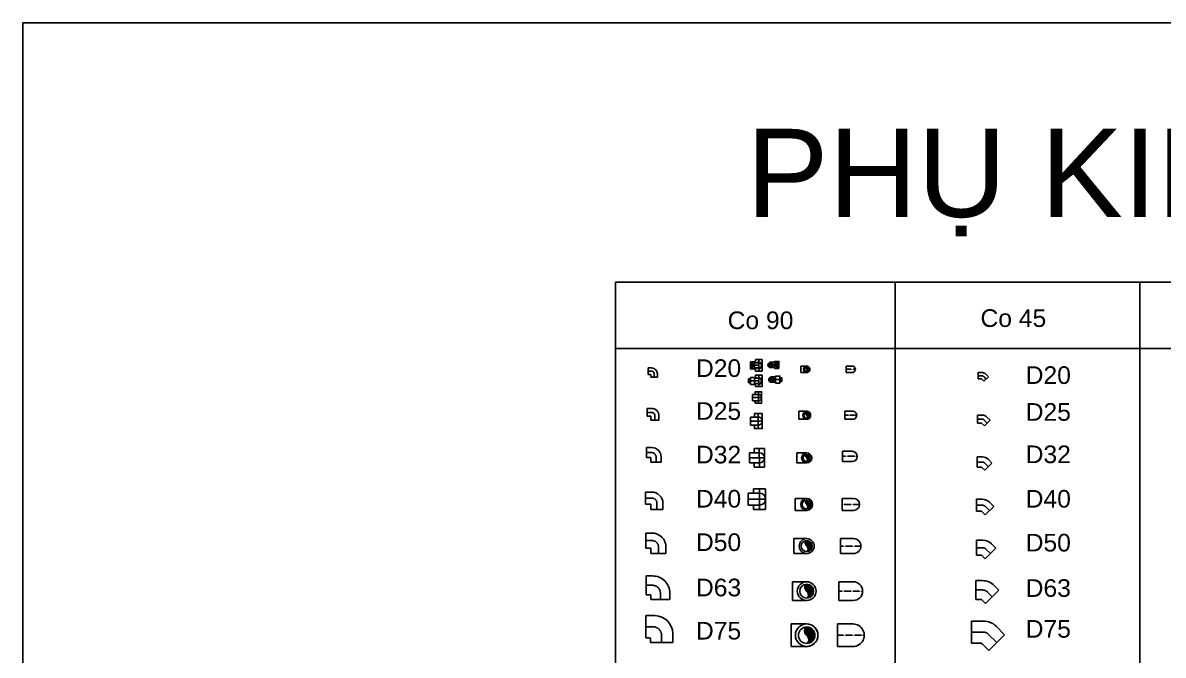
# Model space of a CAD drawing. Header units: millimetres. Extents: x 1218 to 72853, y -34712 to 16286.
# Drawn here: x 25825 to 30996, y 13416 to 16286 of the extents above; entities that cross this region are included whole.
import ezdxf
from ezdxf.enums import TextEntityAlignment as Align

# ---------------------------------------------------------------- set-up
doc = ezdxf.new("R2010")
doc.units = ezdxf.units.MM
doc.linetypes.add('Boundary line & Gridline$0$DASHDOT2', pattern=[0.5, 0.25, -0.125, 0, -0.125])
doc.linetypes.add('CENTER', pattern=[50.800000000000004, 31.75, -6.35, 6.35, -6.35])
doc.styles.get("Standard").update_dxf_attribs({"font": 'arial.ttf'})
pattern_1 = [(315, (-64694.74926986891, 134689.3695814329), (0.62901705096911, 0.62901705096911), [])]

# ---------------------------------------------------------------- blocks, each defined once
blk = doc.blocks.new('CO90-D20 PPR')
at = {"ltscale": 5}
for p, q in [((-27, -14.5), (-27, 14.5)), ((-27, 14.5), (-11.99999999906868, 14.5)), ((-27, -14.5), (-14.49999999906868, -14.49999999976717)), ((-14.5, -27), (-14.49999999906868, -14.49999999976717)), ((14.5, -27), (-14.5, -27)), ((14.5, -27), (14.5, -12))]:
    blk.add_line(p, q, dxfattribs=at)
at = {"color": 8, "linetype": 'CENTER', "ltscale": 5}
for p, q in [((-27, 0), (-12.30627366900444, 0)), ((0, -27), (0, -12.30627372395247))]:
    blk.add_line(p, q, dxfattribs=at)
blk.add_arc((-12.18481111247092, -12.18481111247092), 12.18545107835999, 359.4288738291727, 90.5711259173758, dxfattribs=at)
at = {"ltscale": 5}
blk.add_arc((-12.18481111247092, -12.18481111247092), 26.68545107835999, 0.396807280652265, 89.60319271925536, dxfattribs=at)
at = {"flags": 1}
for p in [(-27, 0), (0, -27)]:
    blk.add_attdef('AMC', p, '', height=0.5, dxfattribs=at)
blk = doc.blocks.new('CO90-D25 PPR')
at = {"ltscale": 5}
for p, q in [((-36, 18), (-36, -18)), ((-36, 18), (-16, 18)), ((-36, -18), (-18, -17.99999999976717)), ((-18, -36), (-18, -17.99999999976717)), ((-18, -36), (18, -36)), ((18, -36), (18.00000000093132, -16))]:
    blk.add_line(p, q, dxfattribs=at)
at = {"color": 8, "linetype": 'CENTER', "ltscale": 5}
for p, q in [((-36, 0), (-15.97888159099966, -2.328306436538696e-10)), ((0, -15.97887743636966), (0, -36))]:
    blk.add_line(p, q, dxfattribs=at)
at = {"ltscale": 5}
blk.add_arc((-15.96932810265571, -15.96932810056023), 33.96934194993023, 359.9482659790677, 90.05173399423981, dxfattribs=at)
at = {"color": 8, "linetype": 'CENTER', "ltscale": 5}
blk.add_arc((-15.96932810265571, -15.96932810056023), 15.96934194993023, 359.9657382883169, 90.03427661270665, dxfattribs=at)
at = {"flags": 1}
for p in [(-36, 0), (0, -36)]:
    blk.add_attdef('AMC', p, '', height=0.5, dxfattribs=at)
blk = doc.blocks.new('CO90-D32 PPR')
at = {"ltscale": 5}
for p, q in [((-44, -22.99999999906868), (-44, 23.00000000093132)), ((-44, 23.00000000093132), (-20, 23.00000000093132)), ((-44, -22.99999999906868), (-23, -22.99999999930151)), ((-23, -43.99999999906868), (-23, -22.99999999930151)), ((23, -43.99999999906868), (-23, -43.99999999906868)), ((23, -43.99999999906868), (23, -19.99999999906868))]:
    blk.add_line(p, q, dxfattribs=at)
at = {"color": 8, "linetype": 'CENTER', "ltscale": 5}
for p, q in [((-44, 9.313225746154785e-10), (-20, -6.984919309616089e-10)), ((0, -19.99999999906868), (0, -43.99999999906868))]:
    blk.add_line(p, q, dxfattribs=at)
at = {"ltscale": 5}
blk.add_arc((-20.00743110571057, -20.00743110454641), 43.00743174770809, 0.00989994570432256, 89.9901000676359, dxfattribs=at)
at = {"color": 8, "linetype": 'CENTER', "ltscale": 5}
blk.add_arc((-20.00743236485869, -20.00743162748404), 20.00743300726989, 0.009901439808181152, 89.97871574267626, dxfattribs=at)
at = {"flags": 1}
for p in [(-44, 9.313225746154785e-10), (0, -43.99999999906868)]:
    blk.add_attdef('AMC', p, '', height=0.5, dxfattribs=at)
blk = doc.blocks.new('CO90-D50 PPR')
at = {"ltscale": 5}
for p, q in [((-58, -34), (-58, 34)), ((-58, 34), (-30, 34)), ((-58, -34), (-34, -34)), ((-34, -58), (-34, -34)), ((34, -58), (34, -30)), ((-34, -58), (34, -58))]:
    blk.add_line(p, q, dxfattribs=at)
at = {"color": 8, "linetype": 'CENTER', "ltscale": 8}
for p, q in [((-58, 0), (-29.68393887858838, 0)), ((0, -29.6839390040841), (0, -58))]:
    blk.add_line(p, q, dxfattribs=at)
at = {"ltscale": 5}
blk.add_arc((-29.0176640637219, -29.01766406628303), 63.02532005420343, 359.1069306374926, 90.8930693620916, dxfattribs=at)
at = {"color": 8, "linetype": 'CENTER', "ltscale": 8}
blk.add_arc((-29.0176640637219, -29.01766406628303), 29.02532005420343, 358.6846620267524, 91.31533771954412, dxfattribs=at)
at = {"flags": 1}
for p in [(-58, 0), (0, -58)]:
    blk.add_attdef('AMC', p, '', height=0.5, dxfattribs=at)
blk = doc.blocks.new('CO90-D63 PPR')
at = {"ltscale": 5}
for p, q in [((-65, 42.5), (-65, -42.5)), ((-65, 42.5), (-36, 42.5)), ((-65, -42.5), (-42.5, -42.5)), ((-42.5, -65), (-42.5, -42.5)), ((42.5, -65), (42.5, -36)), ((-42.5, -65), (42.5, -65))]:
    blk.add_line(p, q, dxfattribs=at)
at = {"color": 8, "linetype": 'CENTER', "ltscale": 8}
for p, q in [((-35.66482710838318, 0), (-65, 0)), ((0, -65), (0, -35.66482727392577))]:
    blk.add_line(p, q, dxfattribs=at)
at = {"ltscale": 5}
blk.add_arc((-34.97522897273302, -34.97522897575982), 77.48200604030288, 359.2421883475895, 90.75781162590874, dxfattribs=at)
at = {"color": 8, "linetype": 'CENTER', "ltscale": 8}
blk.add_arc((-34.97522897273302, -34.97522897575982), 34.98200604030288, 358.8704590467678, 91.12954067314216, dxfattribs=at)
at = {"flags": 1}
for p in [(-65, 0), (0, -65)]:
    blk.add_attdef('AMC', p, '', height=0.5, dxfattribs=at)
blk = doc.blocks.new('CO45-D20 PPR')
at = {"ltscale": 5}
for p, q in [((-20.99390334543386, 14.49999999994452), (-5.993903345435683, 14.49999999994361)), ((-20.99390334543386, -14.49999999994452), (-6.006096652432461, -14.49999999966531)), ((4.591883092507487, -25.09797974618596), (-6.006096652432461, -14.49999999966531)), ((25.09797974659887, -4.591883092092758), (4.591883092507487, -25.09797974618596))]:
    blk.add_line(p, q, dxfattribs=at)
for p, q in [((-20.99390334543386, 14.49999999994452), (-20.99390334543386, -14.49999999994452)), ((14.49137802880068, 6.014718625706337), (25.09797974659887, -4.591883092092758))]:
    blk.add_line(p, q)
at = {"color": 8, "linetype": 'CENTER', "ltscale": 5}
for p, q in [((-20.99390334543386, -5.547917680814862e-11), (-5.262572446492413, -5.638867150992155e-11)), ((14.84493141939856, -14.84493141929579), (3.721200663841955, -3.721200663739182))]:
    blk.add_line(p, q, dxfattribs=at)
at = {"ltscale": 5}
blk.add_arc((-5.562038330692303, -13.42794837281872), 27.93128725466637, 44.11407489221512, 90.88592510775278, dxfattribs=at)
at = {"color": 8, "linetype": 'CENTER', "ltscale": 5}
blk.add_arc((-5.562038330692303, -13.42794837281872), 13.43128725466637, 44.11407489221512, 90.88592510775278, dxfattribs=at)
at = {"flags": 1}
for p in [(-20.99390334543386, -5.547917680814862e-11), (14.84493141955318, -14.84493141913936)]:
    blk.add_attdef('AMC', p, '', height=0.5, dxfattribs=at)
blk = doc.blocks.new('CO45-D25 PPR')
for p, q in [((-5.544155874664284, 18.00000000024465), (-25.54415587466428, 18.00000000024556)), ((-25.54415587466428, 18.00000000024556), (-25.54415587466428, -17.99999999961892)), ((16.64823228033492, 8.80761184439416), (30.79036790340615, -5.334523779996744))]:
    blk.add_line(p, q)
at = {"color": 8, "linetype": 'CENTER', "ltscale": 5}
for p, q in [((-25.54415587466428, 1.236912794411182e-10), (-4.324873207320707, -1.236912794411182e-10)), ((3.06169709556525, -3.061697095563432), (18.06244584170236, -18.06244584170054))]:
    blk.add_line(p, q, dxfattribs=at)
at = {"ltscale": 5}
for p, q in [((-25.54415587466428, -17.99999999961892), (-7.455844123325733, -17.99999999938609)), ((5.334523780344171, -30.79036790305872), (-7.455844123325733, -17.99999999938609)), ((5.334523780344171, -30.79036790305872), (30.79036790340615, -5.334523779996744))]:
    blk.add_line(p, q, dxfattribs=at)
blk.add_arc((-4.797831551479248, -11.58221859520654), 29.59187116817651, 43.55375716849112, 91.46368979140038, dxfattribs=at)
at = {"color": 8, "linetype": 'CENTER', "ltscale": 5}
blk.add_arc((-4.797831551479248, -11.58221859520654), 11.59187116817651, 43.55375716849112, 91.46368979140038, dxfattribs=at)
at = {"flags": 1}
for p in [(-25.54415587466428, 3.133209247607738e-10), (18.06244584187516, -18.06244584152773)]:
    blk.add_attdef('AMC', p, '', height=0.5, dxfattribs=at)
blk = doc.blocks.new('CO45-D32 PPR')
for p, q in [((-5.473088068029028, 23.00000000261753), (-29.47308806802903, 23.00000000261662)), ((-29.47308806802903, 23.00000000261662), (-29.47308806802903, -22.99999999754527)), ((20.13351364976916, 12.39339828481843), (37.10407639824552, -4.577164463658846))]:
    blk.add_line(p, q)
at = {"color": 8, "linetype": 'CENTER', "ltscale": 5}
for p, q in [((-29.47308806802721, 1.629814505577087e-09), (-5.485283834046641, 0)), ((3.878682707871121, -3.878682707867483), (20.84062043095582, -20.84062043094855))]:
    blk.add_line(p, q, dxfattribs=at)
at = {"ltscale": 5}
for p, q in [((-29.47308806802903, -22.99999999754527), (-9.526911936809483, -22.99999999776537)), ((4.577164463666122, -37.10407639823916), (-9.526911936809483, -22.99999999776537)), ((37.10407639824552, -4.577164463658846), (4.577164463666122, -37.10407639823916))]:
    blk.add_line(p, q, dxfattribs=at)
at = {"color": 8, "linetype": 'CENTER', "ltscale": 5}
blk.add_arc((-5.503978019882197, -13.28777837367124), 13.28779152381567, 45.04877298974979, 89.95122701021702, dxfattribs=at)
at = {"ltscale": 5}
blk.add_arc((-5.503978019882197, -13.28777837367124), 36.28779152381567, 45.04877298974979, 89.95122701021702, dxfattribs=at)
at = {"flags": 1}
for p in [(-29.47308806802721, 1.629814505577087e-09), (20.84062043095582, -20.840620430949)]:
    blk.add_attdef('AMC', p, '', height=0.5, dxfattribs=at)
blk = doc.blocks.new('CO45-D40 PPR')
for p, q in [((-7.816233815925443, 27), (-34.81623381592362, 27)), ((-34.81623381592362, -27), (-34.81623381592362, 27)), ((24.61879502661941, 13.56497115745424), (43.71067811865578, -5.526911934581221)), ((-11.18376618407638, -27), (-34.81623381592362, -27)), ((-11.18376618407638, -27), (5.526911934581221, -43.71067811865669))]:
    blk.add_line(p, q)
at = {"color": 8, "linetype": 'CENTER', "ltscale": 5}
for p, q in [((-34.81623381592362, 0), (-6.596387958034029, 0)), ((4.664350656483293, -4.664350656484203), (24.61879502661759, -24.61879502661941))]:
    blk.add_line(p, q, dxfattribs=at)
at = {"ltscale": 5}
blk.add_line((43.71067811865578, -5.526911934581221), (5.526911934581221, -43.71067811865669), dxfattribs=at)
blk.add_arc((-7.064277517747541, -17.05467459170814), 44.06109158492369, 44.02213012894118, 90.97786987107304, dxfattribs=at)
at = {"color": 8, "linetype": 'CENTER', "ltscale": 5}
blk.add_arc((-7.064277517747541, -17.05467459170814), 17.06109158492369, 44.02213012894118, 90.97786987107304, dxfattribs=at)
at = {"flags": 1}
for p in [(-34.81623381592362, 0), (24.61879502661782, -24.61879502661964)]:
    blk.add_attdef('AMC', p, '', height=0.5, dxfattribs=at)
blk = doc.blocks.new('CO45-D50 PPR')
for p, q in [((-8.916738879312106, 34), (-36.91673887931211, 34)), ((-36.91673887931211, 34), (-36.91673887931211, -33.99999999999909)), ((30.34671708797759, 17.73654403270939), (50.14570696120245, -2.062445840512737))]:
    blk.add_line(p, q)
at = {"color": 8, "linetype": 'CENTER', "ltscale": 6}
for p, q in [((-36.91673887931211, 9.094947017729282e-13), (-8.068908187697161, 9.094947017729282e-13)), ((5.705579696768837, -5.705579696765199), (26.10407640086123, -26.10407640085577))]:
    blk.add_line(p, q, dxfattribs=at)
at = {"ltscale": 5}
for p, q in [((-36.91673887931211, -33.99999999999909), (-14.08326112068062, -33.99999999999909)), ((2.062445840518194, -50.14570696119699), (-14.08326112068062, -33.99999999999909)), ((2.062445840518194, -50.14570696119699), (50.14570696120245, -2.062445840512737))]:
    blk.add_line(p, q, dxfattribs=at)
blk.add_arc((-7.610349020327703, -18.37300781927388), 52.38929854943018, 43.57111305635316, 91.4288869436774, dxfattribs=at)
at = {"color": 8, "linetype": 'CENTER', "ltscale": 6}
blk.add_arc((-8.206286493681546, -19.81172814975707), 19.81220444773524, 45.39729350703281, 89.6027064929578, dxfattribs=at)
at = {"flags": 1}
for p in [(-36.91673887931211, 4.547473508864641e-13), (26.10407640086032, -26.10407640085486)]:
    blk.add_attdef('AMC', p, '', height=0.5, dxfattribs=at)
blk = doc.blocks.new('CO45-D63 PPR')
for p, q in [((-14.39592359914423, 42.49999999999909), (-43.39592359914423, 42.49999999999909)), ((-43.39592359914423, 42.49999999999909), (-43.39592359914241, -42.50000000000182)), ((40.23149339883093, 19.87258300202757), (60.73759005323882, -0.6335136523821348)), ((60.73759005323882, -0.6335136523821348), (0.6335136523812253, -60.73759005323791))]:
    blk.add_line(p, q)
at = {"color": 8, "linetype": 'CENTER', "ltscale": 7}
for p, q in [((-13.10331384478559, 0), (-43.39592359914241, -9.094947017729282e-13)), ((9.265442075606188, -9.265442075606188), (30.68555185281002, -30.68555185280911))]:
    blk.add_line(p, q, dxfattribs=at)
at = {"ltscale": 5}
for p, q in [((-43.39592359914241, -42.50000000000182), (-17.60407640085396, -42.50000000000182)), ((0.6335136523812253, -60.73759005323791), (-17.60407640085577, -42.50000000000091))]:
    blk.add_line(p, q, dxfattribs=at)
blk.add_arc((-13.61744573576107, -32.87542218016097), 75.37944213524787, 44.40826984563747, 90.59173015432226, dxfattribs=at)
at = {"color": 8, "linetype": 'CENTER', "ltscale": 7}
blk.add_arc((-13.61744573576107, -32.87542218016097), 32.87944213524787, 44.40826984563747, 90.59173015432226, dxfattribs=at)
at = {"flags": 1}
for p in [(-43.39592359914241, -9.094947017729282e-13), (30.68555185281002, -30.68555185280911)]:
    blk.add_attdef('AMC', p, '', height=0.5, dxfattribs=at)
blk = doc.blocks.new('CO90-D40 PPR')
for p, q in [((-52, 27), (-52, -27)), ((-52, 27), (-25, 27)), ((-52, -27), (-26.99999999999818, -26.99999999999909)), ((-27, -52), (-26.99999999999818, -26.99999999999909)), ((27, -52), (26.99999999999818, -25)), ((-27, -52), (27, -52))]:
    blk.add_line(p, q)
at = {"color": 8, "linetype": 'CENTER', "ltscale": 8}
for p, q in [((-22.33602416608301, 0), (-52, 0)), ((-22.33602416608119, 0), (-25, 0)), ((0, -22.33602416610574), (0, -52)), ((0, -22.33602416610574), (0, -25))]:
    blk.add_line(p, q, dxfattribs=at)
at = {"ltscale": 5}
blk.add_arc((-23.41581391208456, -23.41581391208365), 50.44069723922245, 358.2002210432432, 91.79977895670473, dxfattribs=at)
at = {"color": 8, "linetype": 'CENTER', "ltscale": 8}
blk.add_arc((-23.41581391208456, -23.41581391208365), 23.44069723922245, 358.2002210432432, 91.79977895670473, dxfattribs=at)
at = {"flags": 1}
for p in [(-52, 0), (0, -52)]:
    blk.add_attdef('AMC', p, '', height=0.5, dxfattribs=at)
blk = doc.blocks.new('CO45-D75 PPR')
at = {"ltscale": 5}
for p, q in [((-67, -50.5), (-67, 50.5)), ((-67, 50.5), (-12.21930009000425, 50.5)), ((83.08504678941972, -11.66726188957728), (44.34924240491091, 27.06854249492972)), ((-67, -50.5), (-25.05992052357215, -50.5)), ((11.66726188957728, -83.08504678941881), (83.08504678941972, -11.66726188957728)), ((11.66726188957728, -83.08504678941881), (-17.98885271170548, -53.42893218813424))]:
    blk.add_line(p, q, dxfattribs=at)
at = {"color": 8, "linetype": 'CENTER', "ltscale": 10}
for p, q in [((-67, 0), (-12.21930009000789, 0)), ((47.37615433949941, -47.37615433949759), (8.640349954995818, -8.640349954995488))]:
    blk.add_line(p, q, dxfattribs=at)
at = {"ltscale": 5}
for centre, radius in [((-12.21930009000789, -29.5), 80), ((-25.05992052357215, -60.5), 10)]:
    blk.add_arc(centre, radius, 45, 90, dxfattribs=at)
at = {"color": 8, "linetype": 'CENTER', "ltscale": 10}
blk.add_arc((-12.21930009000789, -29.5), 29.5, 45.0000000000011, 90, dxfattribs=at)
at = {"flags": 1}
for p in [(-67, 0), (47.3761543394985, -47.37615433949804)]:
    blk.add_attdef('AMC', p, '', height=0.5, dxfattribs=at)
blk = doc.blocks.new('CO90-D75 PPR')
at = {"ltscale": 5}
for p, q in [((71, 51), (30, 51)), ((71, -51), (71, 51)), ((-51, -71), (-51, -30)), ((71, -51), (56, -51)), ((-51, -71), (51, -71)), ((51, -71), (51, -56))]:
    blk.add_line(p, q, dxfattribs=at)
at = {"color": 8, "linetype": 'CENTER', "ltscale": 10}
for p, q in [((71, 0), (36.52985138697295, 0)), ((0, -71), (-1.819e-12, -36.5298513869493))]:
    blk.add_line(p, q, dxfattribs=at)
at = {"ltscale": 5}
for centre, radius, start, end in [((33.99938399356325, -33.99938399356325), 85.09342131806198, 92.69388947123505, 177.3061105287649), ((56, -56), 5, 90, 180)]:
    blk.add_arc(centre, radius, start, end, dxfattribs=at)
at = {"color": 8, "linetype": 'CENTER', "ltscale": 10}
blk.add_arc((39.19108394998875, -39.19108394999239), 39.28133424324884, 93.8846510344856, 176.1153489654624, dxfattribs=at)
at = {"flags": 1}
for p in [(71, 0), (0, -71)]:
    blk.add_attdef('AMC', p, '', height=0.5, dxfattribs=at)
blk = doc.blocks.new('CO90UP-D20 PPR')
at = {"linetype": 'ByBlock'}
h = blk.add_hatch(dxfattribs=at)
h.set_pattern_fill('U', color=8, angle=225, style=0, pattern_type=0)
h.set_pattern_definition([(225, (273999.9999999999, 153999.9999999999), (0.7071067811865478, -0.707106781186548), [])])
edge = h.paths.add_edge_path()
edge.add_arc((3.75, 5), 6.25, 126.86989764584399, 233.130102354156, ccw=False)
edge.add_arc((0, 0), 10, 270, 450, ccw=False)
edge.add_arc((-3.75, -4.999999999996362), 6.25, 306.869897645844, 413.130102354156)
at = {"ltscale": 5}
for p, q in [((-26.99999999999272, -14.50000000000728), (-26.99999999999272, 14.49999999999272)), ((-26.99999999999272, 14.49999999999272), (7.275957614183426e-12, 14.49999999999272)), ((-26.99999999999272, -14.50000000000728), (-0.0001209058027598076, -14.49999999950523))]:
    blk.add_line(p, q, dxfattribs=at)
at = {"color": 8, "linetype": 'ByBlock'}
for points in [[(0, 0, -0.4375109534827619), (-0.654127158515621, 9.978582948522671, -0.4375109534827619)], [(0.7383203423669329, -9.972706907956308, 0.4283754228845939), (0, 0), (0, 0)]]:
    blk.add_lwpolyline(points, format="xyb", dxfattribs=at)
blk.add_circle((7.275957614183426e-12, -7.275957614183426e-12), 14.5)
at = {"linetype": 'ByBlock'}
blk.add_circle((7.275957614183426e-12, 0), 10, dxfattribs=at)
at = {"ltscale": 5}
blk.add_arc((7.275957614183426e-12, -7.275957614183426e-12), 14.5, 269.9995221122911, 90, dxfattribs=at)
at = {"flags": 1}
blk.add_attdef('AMC', (-26.99999999999272, -7.275957614183426e-12), '', height=0.5, dxfattribs=at)
blk = doc.blocks.new('CO90UP-D25 PPR')
at = {"linetype": 'ByBlock'}
h = blk.add_hatch(dxfattribs=at)
h.set_pattern_fill('U', color=8, scale=1.25, angle=225, style=0, pattern_type=0)
h.set_pattern_definition([(225, (342499.9999999999, 192499.9999999999), (0.8838834764831848, -0.883883476483185), [])])
edge = h.paths.add_edge_path()
edge.add_arc((4.687499999985448, 6.25), 7.8125, 126.86989764584399, 233.130102354156, ccw=False)
edge.add_arc((-1.455191522836685e-11, 0), 12.5, 270, 450, ccw=False)
edge.add_arc((-4.687500000014552, -6.25), 7.8125, 306.869897645844, 413.130102354156)
at = {"ltscale": 5}
for p, q in [((-36, 17.99999999998909), (-36, -18.00000000001091)), ((-36, 17.99999999998909), (0, 17.99999999998909)), ((-36, -18.00000000001091), (-0.0001364785130135715, -17.99999999954525))]:
    blk.add_line(p, q, dxfattribs=at)
at = {"color": 8, "linetype": 'ByBlock'}
for points in [[(-1.455191522836685e-11, 0, -0.4375109534827619), (-0.8176589481518022, 12.47322868564879, -0.4375109534827619)], [(0.9229004279550281, -12.46588363494811, 0.4283754228845939), (-1.455191522836685e-11, 0), (-1.455191522836685e-11, 0)]]:
    blk.add_lwpolyline(points, format="xyb", dxfattribs=at)
blk.add_circle((0, -1.091393642127514e-11), 18)
at = {"linetype": 'ByBlock'}
blk.add_circle((0, 0), 12.5, dxfattribs=at)
at = {"ltscale": 5}
blk.add_arc((0, -1.091393642127514e-11), 18, 269.9995278431633, 90, dxfattribs=at)
at = {"flags": 1}
blk.add_attdef('AMC', (-36, -1.091393642127514e-11), '', height=0.5, dxfattribs=at)
blk = doc.blocks.new('CO90UP-D32 PPR')
at = {"linetype": 'ByBlock'}
h = blk.add_hatch(dxfattribs=at)
h.set_pattern_fill('U', color=8, scale=1.6, angle=225, style=0, pattern_type=0)
h.set_pattern_definition([(225, (438400.0000000001, 246399.9999999999), (1.131370849898476, -1.131370849898477), [])])
edge = h.paths.add_edge_path()
edge.add_arc((5.999999999985448, 8), 10, 126.86989764584399, 233.130102354156, ccw=False)
edge.add_arc((-1.455191522836685e-11, 0), 16, 270, 450, ccw=False)
edge.add_arc((-6.000000000014552, -8), 10, 306.869897645844, 413.130102354156)
at = {"ltscale": 5}
for p, q in [((-44, -23.00000000001455), (-44, 22.99999999998545)), ((-44, 22.99999999998545), (0, 22.99999999998545)), ((-44, -23.00000000001455), (0, -23.00000000001455))]:
    blk.add_line(p, q, dxfattribs=at)
at = {"color": 8, "linetype": 'ByBlock'}
for points in [[(-1.455191522836685e-11, 0, -0.4375109534827619), (-1.046603453636635, 15.96573271763191, -0.4375109534827619)], [(1.181312547778361, -15.95633105273373, 0.4283754228845939), (-1.455191522836685e-11, 0), (-1.455191522836685e-11, 0)]]:
    blk.add_lwpolyline(points, format="xyb", dxfattribs=at)
blk.add_circle((0, -1.455191522836685e-11), 22.99999999999909)
at = {"linetype": 'ByBlock'}
blk.add_circle((0, 0), 16, dxfattribs=at)
at = {"ltscale": 5}
blk.add_arc((0, -1.455191522836685e-11), 23, 270, 90, dxfattribs=at)
at = {"flags": 1}
blk.add_attdef('AMC', (-44, -1.455191522836685e-11), '', height=0.5, dxfattribs=at)
blk = doc.blocks.new('CO90UP-D40 PPR')
at = {"linetype": 'ByBlock'}
h = blk.add_hatch(dxfattribs=at)
h.set_pattern_fill('U', color=8, scale=2, angle=225, style=0, pattern_type=0)
h.set_pattern_definition([(225, (548000.0000000001, 307999.9999999999), (1.414213562373096, -1.414213562373096), [])])
edge = h.paths.add_edge_path()
edge.add_arc((7.499999999978172, 10), 12.5, 126.86989764584399, 233.130102354156, ccw=False)
edge.add_arc((-1.455191522836685e-11, 0), 20, 270, 450, ccw=False)
edge.add_arc((-7.500000000014552, -10), 12.5, 306.869897645844, 413.130102354156)
for p, q in [((-52, -27.00000000001819), (-52, 26.99999999998181)), ((-52, 26.99999999998181), (0, 26.99999999998181)), ((-52, -27.00000000001819), (0, -27.00000000001819))]:
    blk.add_line(p, q)
at = {"color": 8, "linetype": 'ByBlock'}
for points in [[(-1.455191522836685e-11, 0, -0.4375109534827619), (-1.308254317045794, 19.95716589703807, -0.4375109534827619)], [(1.47664068472659, -19.94541381591625, 0.4283754228845939), (-1.455191522836685e-11, 0), (-1.455191522836685e-11, 0)]]:
    blk.add_lwpolyline(points, format="xyb", dxfattribs=at)
blk.add_circle((0, -1.818989403545856e-11), 26.99999999999909)
at = {"linetype": 'ByBlock'}
blk.add_circle((0, 0), 20, dxfattribs=at)
blk.add_arc((0, -1.818989403545856e-11), 26.99999999999909, 270, 90)
at = {"flags": 1}
blk.add_attdef('AMC', (-52, -1.818989403545856e-11), '', height=0.5, dxfattribs=at)
blk = doc.blocks.new('CO90UP-D50 PPR')
at = {"linetype": 'ByBlock'}
h = blk.add_hatch(dxfattribs=at)
h.set_pattern_fill('U', color=8, scale=2.5, angle=225, style=0, pattern_type=0)
h.set_pattern_definition([(225, (685000.0000000001, 384999.9999999998), (1.76776695296637, -1.76776695296637), [])])
edge = h.paths.add_edge_path()
edge.add_arc((9.374999999978172, 12.5), 15.625, 126.86989764584399, 233.130102354156, ccw=False)
edge.add_arc((-2.182787284255028e-11, 0), 25, 270, 450, ccw=False)
edge.add_arc((-9.375000000021828, -12.5), 15.625, 306.869897645844, 413.130102354156)
for p, q in [((-58, -34.00000000002183), (-58, 33.99999999997817)), ((-58, 33.99999999997817), (0, 33.99999999997817)), ((-58, -34.00000000002183), (0, -34.00000000002183))]:
    blk.add_line(p, q)
at = {"color": 8, "linetype": 'ByBlock'}
for points in [[(-2.182787284255028e-11, 0, -0.4375109534827619), (-1.63531789631088, 24.94645737129758, -0.4375109534827619)], [(1.845800855910056, -24.93176726989623, 0.4283754228845939), (-2.182787284255028e-11, 0), (-2.182787284255028e-11, 0)]]:
    blk.add_lwpolyline(points, format="xyb", dxfattribs=at)
blk.add_circle((0, -2.182787284255028e-11), 33.99999999999909)
at = {"linetype": 'ByBlock'}
blk.add_circle((0, 0), 25, dxfattribs=at)
blk.add_arc((0, -2.182787284255028e-11), 33.99999999999909, 270, 90)
at = {"flags": 1}
blk.add_attdef('AMC', (-58, -2.182787284255028e-11), '', height=0.5, dxfattribs=at)
blk = doc.blocks.new('CO90UP-D63 PPR')
at = {"linetype": 'ByBlock'}
h = blk.add_hatch(dxfattribs=at)
h.set_pattern_fill('U', color=8, scale=3.15, angle=225, style=0, pattern_type=0)
h.set_pattern_definition([(225, (863100.0000000001, 485099.9999999998), (2.227386360737626, -2.227386360737627), [])])
edge = h.paths.add_edge_path()
edge.add_arc((11.8124999999709, 15.75), 19.6875, 126.86989764584399, 233.130102354156, ccw=False)
edge.add_arc((-2.91038304567337e-11, 0), 31.5, 270, 450, ccw=False)
edge.add_arc((-11.8125000000291, -15.75), 19.6875, 306.869897645844, 413.130102354156)
at = {"ltscale": 5}
for p, q in [((-65, 42.4999999999709), (-65, -42.5000000000291)), ((-65, 42.4999999999709), (0, 42.4999999999709)), ((0, -42.5000000000291), (-65, -42.5000000000291))]:
    blk.add_line(p, q, dxfattribs=at)
at = {"color": 8, "linetype": 'ByBlock'}
for points in [[(-2.91038304567337e-11, 0, -0.4375109534827619), (-2.060500549348944, 31.43253628783714, -0.4375109534827619)], [(2.325709078439104, -31.41402676007056, 0.4283754228845939), (-2.91038304567337e-11, 0), (-2.91038304567337e-11, 0)]]:
    blk.add_lwpolyline(points, format="xyb", dxfattribs=at)
blk.add_circle((0, -2.91038304567337e-11), 42.49999999999818)
at = {"linetype": 'ByBlock'}
blk.add_circle((0, 0), 31.5, dxfattribs=at)
at = {"ltscale": 5}
blk.add_arc((0, -2.91038304567337e-11), 42.49999999999818, 270, 90, dxfattribs=at)
at = {"flags": 1}
blk.add_attdef('AMC', (-65, -2.91038304567337e-11), '', height=0.5, dxfattribs=at)
blk = doc.blocks.new('CO90UP-D75 PPR')
at = {"linetype": 'ByBlock'}
h = blk.add_hatch(dxfattribs=at)
h.set_pattern_fill('U', color=8, scale=3.75, angle=225, style=0, pattern_type=0)
h.set_pattern_definition([(225, (1027500, 577499.9999999997), (2.651650429449554, -2.651650429449555), [])])
edge = h.paths.add_edge_path()
edge.add_arc((14.06249999996362, 18.75), 23.4375, 126.86989764584399, 233.130102354156, ccw=False)
edge.add_arc((-3.637978807091713e-11, 0), 37.5, 270, 450, ccw=False)
edge.add_arc((-14.06250000003638, -18.75), 23.4375, 306.869897645844, 413.130102354156)
at = {"ltscale": 5}
for p, q in [((-71, -51.00000000003274), (-71, 50.99999999996726)), ((-71, 50.99999999996726), (0, 50.99999999996726)), ((-71, -50.54560060601216), (-6.792809387938178, -50.54560060601216))]:
    blk.add_line(p, q, dxfattribs=at)
at = {"color": 8, "linetype": 'ByBlock'}
for points in [[(-3.637978807091713e-11, 0, -0.4375109534827619), (-2.452976844462682, 37.41968605695001, -0.4375109534827619)], [(2.768701283857808, -37.39765090484434, 0.4283754228845939), (-3.637978807091713e-11, 0), (-3.637978807091713e-11, 0)]]:
    blk.add_lwpolyline(points, format="xyb", dxfattribs=at)
blk.add_circle((0, -3.274180926382542e-11), 51)
at = {"linetype": 'ByBlock'}
blk.add_circle((0, 0), 37.5, dxfattribs=at)
at = {"ltscale": 5}
blk.add_arc((0, -3.274180926382542e-11), 51, 262.3458953091309, 90, dxfattribs=at)
at = {"flags": 1}
blk.add_attdef('AMC', (-71, -3.274180926382542e-11), '', height=0.5, dxfattribs=at)
blk = doc.blocks.new('CO90DOWN-D20 PPR')
at = {"ltscale": 5}
for p, q in [((-27, -14.5), (-27, 14.5)), ((-27, 14.5), (0, 14.5)), ((-27, -14.5), (-0.0001209058100357652, -14.49999999949796))]:
    blk.add_line(p, q, dxfattribs=at)
at = {"color": 8, "linetype": 'Boundary line & Gridline$0$DASHDOT2'}
blk.add_line((14.5, 0), (-27, 0), dxfattribs=at)
at = {"ltscale": 5}
blk.add_arc((0, 0), 14.5, 269.9995221122911, 90, dxfattribs=at)
at = {"flags": 1}
blk.add_attdef('AMC', (-27, 0), '', height=0.5, dxfattribs=at)
blk = doc.blocks.new('CO90DOWN-D25 PPR')
at = {"ltscale": 5}
for p, q in [((-36, 18), (-36, -18)), ((-36, 18), (0, 18)), ((-36, -18), (-0.0001364785130135715, -17.99999999953434))]:
    blk.add_line(p, q, dxfattribs=at)
at = {"color": 8, "linetype": 'Boundary line & Gridline$0$DASHDOT2'}
blk.add_line((-36, 0), (17.99999999982538, -7.416622247546911e-05), dxfattribs=at)
at = {"ltscale": 5}
blk.add_arc((0, 0), 18, 269.9995278431633, 90, dxfattribs=at)
at = {"flags": 1}
blk.add_attdef('AMC', (-36, 0), '', height=0.5, dxfattribs=at)
blk = doc.blocks.new('CO90DOWN-D40 PPR')
for p, q in [((-52, -27), (-52, 27)), ((-52, 27), (0, 27)), ((-52, -27), (0, -27))]:
    blk.add_line(p, q)
at = {"color": 8, "linetype": 'Boundary line & Gridline$0$DASHDOT2'}
blk.add_line((-52, 0), (27, 0), dxfattribs=at)
blk.add_arc((0, 0), 26.99999999999909, 270, 90)
at = {"flags": 1}
blk.add_attdef('AMC', (-52, 0), '', height=0.5, dxfattribs=at)
blk = doc.blocks.new('CO90DOWN-D50 PPR')
for p, q in [((-58, -34), (-58, 34)), ((-58, 34), (0, 34)), ((-58, -34), (0, -34))]:
    blk.add_line(p, q)
at = {"color": 8, "linetype": 'Boundary line & Gridline$0$DASHDOT2'}
blk.add_line((34, 0), (-58, 0), dxfattribs=at)
blk.add_arc((0, 0), 33.99999999999909, 270, 90)
at = {"flags": 1}
blk.add_attdef('AMC', (-58, 0), '', height=0.5, dxfattribs=at)
blk = doc.blocks.new('CO90DOWN-D63 PPR')
at = {"ltscale": 5}
for p, q in [((-65, 42.5), (-65, -42.5)), ((-65, 42.5), (0, 42.5)), ((0, -42.5), (-65, -42.5))]:
    blk.add_line(p, q, dxfattribs=at)
at = {"color": 8, "linetype": 'Boundary line & Gridline$0$DASHDOT2'}
blk.add_line((42.5, 0), (-65, 0), dxfattribs=at)
at = {"ltscale": 5}
blk.add_arc((0, 0), 42.49999999999818, 270, 90, dxfattribs=at)
at = {"flags": 1}
blk.add_attdef('AMC', (-65, 0), '', height=0.5, dxfattribs=at)
blk = doc.blocks.new('CO90DOWN-D75 PPR')
at = {"ltscale": 5}
for p, q in [((-71, -51), (-71, 51)), ((-71, 51), (0, 51)), ((-71, -50.54560060597942), (-6.792809387938178, -50.54560060597942))]:
    blk.add_line(p, q, dxfattribs=at)
at = {"color": 8, "linetype": 'Boundary line & Gridline$0$DASHDOT2'}
blk.add_line((51, 0), (-71, 0), dxfattribs=at)
at = {"ltscale": 5}
blk.add_arc((0, 0), 51, 262.3458953091309, 90, dxfattribs=at)
at = {"flags": 1}
blk.add_attdef('AMC', (-71, 0), '', height=0.5, dxfattribs=at)
blk = doc.blocks.new('CORENTRONG-D20 PPR')
at = {"ltscale": 5}
h = blk.add_hatch(dxfattribs=at)
h.set_pattern_fill('_USER', color=8, scale=0.8895644444444442, angle=315, style=0, pattern_type=0)
h.set_pattern_definition(pattern_1)
edge = h.paths.add_edge_path()
edge.add_arc((-4.447822222222221, 3.335866666666674), 5.559777777777776, 216.869897645844, 323.130102354156, ccw=False)
edge.add_arc((0, 5.333120611794584e-15), 8.895644444444443, 360, 540, ccw=False)
edge.add_arc((4.447822222222221, -3.335866666666663), 5.559777777777776, 396.869897645844, 503.130102354156)
at = {"color": 8, "ltscale": 5}
for p, q in [((10.67477333333333, 5.333120611794584e-15), (-10.67477333333333, 5.333120611794584e-15)), ((0, -10.67477333333332), (0, 10.67477333333333))]:
    blk.add_line(p, q, dxfattribs=at)
for p, q in [((0, 12.00911999999962), (19.07178192951508, 12.00911999999962)), ((0, -12.00911999999962), (19.07178192951508, -12.00911999999962))]:
    blk.add_line(p, q)
at = {"color": 8}
for p, q in [((38.14356386089421, 0), (12.00912, 0)), ((26.13444386089422, 8.823026936949491), (38.14356386089421, 8.823026936949491)), ((26.13444386089422, 8.823026936949491), (26.13444386089422, -8.823026936949491)), ((26.13444386089422, 4.752660499642789), (28.11459735709548, -8.823026936949491)), ((27.69705815028064, 8.823026936949491), (30.27091641135484, -8.823026936949491)), ((29.68583242419839, 8.823026936949491), (32.25969068340853, -8.823026936949491)), ((31.84215147845774, 8.823026936949491), (34.41600973953194, -8.823026936949491)), ((33.97601029872395, 8.977011523413061), (36.54986855979815, -8.669042350485919)), ((36.13232935484736, 8.977011523413061), (38.14356386089421, -4.8117634837839)), ((26.13444386089422, -8.823026936949491), (38.14356386089421, -8.823026936949491))]:
    blk.add_line(p, q, dxfattribs=at)
at = {"color": 8, "ltscale": 5}
blk.add_lwpolyline([(0, 5.333120611794584e-15, -0.5), (-8.895644444444441, 5.333120611794584e-15, -0.9999999999999999), (8.895644444444441, 5.333120611794584e-15, 0.5), (0, 5.333120611794584e-15, 0.3333333333333334), (0, 5.333120611794584e-15, 0.3333333333333334)], format="xyb", dxfattribs=at)
blk.add_lwpolyline([(38.14356386089421, -15.99173637355059), (38.14356386089421, 15.99173637355059), (19.07178192951508, 15.99173637355059), (19.07178192951508, -15.99173637355059)], close=True)
blk.add_circle((0, 5.333120611794584e-15), 12.00912)
blk.add_circle((0, 5.333120611794584e-15), 8.895644444444443, dxfattribs=at)
blk.add_arc((0, 5.333120611794584e-15), 12.00911999999959, 0, 180)
at = {"flags": 1}
blk.add_attdef('AMC', (38.14356386089421, 0), '', height=0.5, dxfattribs=at)
blk = doc.blocks.new('CORENNGOAI-D20 PPR')
at = {"ltscale": 5}
h = blk.add_hatch(dxfattribs=at)
h.set_pattern_fill('_USER', color=8, scale=0.8895644444444442, angle=315, style=0, pattern_type=0)
h.set_pattern_definition(pattern_1)
edge = h.paths.add_edge_path()
edge.add_arc((-4.447822222222221, 3.335866666666674), 5.559777777777776, 216.869897645844, 323.130102354156, ccw=False)
edge.add_arc((0, 5.333120611794584e-15), 8.895644444444443, 360, 540, ccw=False)
edge.add_arc((4.447822222222221, -3.335866666666663), 5.559777777777776, 396.869897645844, 503.130102354156)
at = {"color": 8, "ltscale": 5}
for p, q in [((10.67477333333333, 5.333120611794584e-15), (-10.67477333333333, 5.333120611794584e-15)), ((0, -10.67477333333332), (0, 10.67477333333333))]:
    blk.add_line(p, q, dxfattribs=at)
for p, q in [((0, 12.00911999999962), (19.07178192951508, 12.00911999999962)), ((0, -12.00911999999962), (19.07178192951508, -12.00911999999962))]:
    blk.add_line(p, q)
at = {"color": 8}
for p, q in [((38.14356386089421, 0), (12.00912, 0)), ((38.14356386089421, 8.823026936949491), (46.95966169013727, 8.823026936949491)), ((38.14356386089421, 4.752660499642789), (40.12371735709547, -8.823026936949491)), ((39.70617815028064, 8.823026936949491), (42.28003641135484, -8.823026936949491)), ((41.69495242419838, 8.823026936949491), (44.26881068340852, -8.823026936949491)), ((43.85127147845774, 8.823026936949491), (46.42512973953194, -8.823026936949491)), ((45.98513029872394, 8.977011523413061), (46.95966169013727, 2.295744844995297)), ((46.95966169013727, 8.82302693694949), (46.95966169013727, -8.823026936949493)), ((38.14356386089421, -8.823026936949491), (46.95966169013727, -8.823026936949491))]:
    blk.add_line(p, q, dxfattribs=at)
at = {"color": 8, "ltscale": 5}
blk.add_lwpolyline([(0, 5.333120611794584e-15, -0.5), (-8.895644444444441, 5.333120611794584e-15, -0.9999999999999999), (8.895644444444441, 5.333120611794584e-15, 0.5), (0, 5.333120611794584e-15, 0.3333333333333334), (0, 5.333120611794584e-15, 0.3333333333333334)], format="xyb", dxfattribs=at)
blk.add_lwpolyline([(38.14356386089421, -15.99173637355059), (38.14356386089421, 15.99173637355059), (19.07178192951508, 15.99173637355059), (19.07178192951508, -15.99173637355059)], close=True)
blk.add_circle((0, 5.333120611794584e-15), 12.00912)
blk.add_circle((0, 5.333120611794584e-15), 8.895644444444443, dxfattribs=at)
blk.add_arc((0, 5.333120611794584e-15), 12.00911999999959, 0, 180)
at = {"flags": 1}
blk.add_attdef('AMC', (38.14356386089421, 0), '', height=0.5, dxfattribs=at)
blk = doc.blocks.new('TE+CORENTRONG-D20 PPR')
at = {"color": 8}
for p, q in [((-26.13444386089759, 8.823026936948736), (-38.14356386089639, 8.823026936948736)), ((-36.13232935485212, -8.977011523413239), (-38.14356386089639, 4.811763483783579)), ((-33.97601029872749, -8.977011523413239), (-36.54986855980314, 8.669042350486052)), ((-31.84215147846044, -8.823026936948736), (-34.41600973953609, 8.823026936948736)), ((-29.68583242420209, -8.823026936948736), (-32.25969068341146, 8.823026936948736)), ((-27.69705815028283, -8.823026936948736), (-30.27091641135848, 8.823026936948736)), ((-26.13444386089759, -4.752660499641934), (-28.11459735710014, 8.823026936948736)), ((-26.13444386089759, -8.823026936948736), (-26.13444386089759, 8.823026936948736)), ((-26.13444386089759, -8.823026936948736), (-38.14356386089639, -8.823026936948736))]:
    blk.add_line(p, q, dxfattribs=at)
at = {"color": 8, "ltscale": 5}
for p, q in [((0, 0), (-26.13444386089759, 0)), ((0, 12.89868444444437), (0, -12.89868444444437))]:
    blk.add_line(p, q, dxfattribs=at)
for p, q in [((-3.637978807091713e-12, 12.0091199999988), (-19.07178192952051, 12.0091199999988)), ((-3.637978807091713e-12, -12.0091199999988), (-19.07178192952051, -12.0091199999988))]:
    blk.add_line(p, q)
blk.add_lwpolyline([(-38.14356386089639, 15.99173637355125), (-38.14356386089639, -15.99173637355125), (-19.07178192952051, -15.99173637355125), (-19.07178192952051, 15.99173637355125)], close=True)
blk.add_lwpolyline([(-14.51102000000174, 12.0091199999988), (-14.51102000000174, 26.01976000000104), (14.51102000000174, 26.01976000000104), (14.51102000000174, -26.01975999999922), (-14.51102000000174, -26.01975999999922), (-14.51102000000174, -12.0091199999988)])
at = {"color": 8}
for points in [[(0, 26.01976000000104), (0, 14.51101999999992)], [(0, -14.51101999999992), (0, -26.01975999999922)]]:
    blk.add_lwpolyline(points, dxfattribs=at)
for centre, radius, start, end in [((0, 0), 14.51101999999951, 235.8515756550874, 124.1484243449126), ((0, 0), 14.51101999999951, 235.8515756550874, 0), ((-3.637978807091713e-12, 0), 12.00912, 270, 90), ((-3.637978807091713e-12, 0), 12.00911999999959, 270, 0)]:
    blk.add_arc(centre, radius, start, end)
at = {"flags": 1}
for p in [(-38.14356386089639, 0), (0, 26.01976000000104), (0, -26.01975999999922)]:
    blk.add_attdef('AMC', p, '', height=0.5, dxfattribs=at)
blk = doc.blocks.new('TE+CORENNGOAI-D20 PPR')
at = {"color": 8}
for p, q in [((-38.14356386089639, 8.823026936948736), (-46.95966169013991, 8.823026936948736)), ((-46.95966169013991, -8.823026936948736), (-46.95966169013991, 8.823026936948736)), ((-43.85127147846288, -8.823026936948736), (-46.4251297395349, 8.823026936948736)), ((-41.69495242420089, -8.823026936948736), (-44.2688106834139, 8.823026936948736)), ((-39.70617815028527, -8.823026936948736), (-42.28003641135729, 8.823026936948736)), ((-38.14356386089639, -4.752660499641934), (-40.12371735709894, 8.823026936948736)), ((-45.98513029872629, -8.977011523413239), (-46.95966169013991, -2.295744844996079)), ((-38.14356386089639, -8.823026936948736), (-46.95966169013991, -8.823026936948736))]:
    blk.add_line(p, q, dxfattribs=at)
at = {"color": 8, "ltscale": 5}
for p, q in [((0, 0), (-38.14356386089639, 0)), ((0, 12.89868444444437), (0, -12.89868444444437))]:
    blk.add_line(p, q, dxfattribs=at)
for p, q in [((-3.637978807091713e-12, 12.0091199999988), (-19.07178192952051, 12.0091199999988)), ((-3.637978807091713e-12, -12.0091199999988), (-19.07178192952051, -12.0091199999988))]:
    blk.add_line(p, q)
blk.add_lwpolyline([(-38.14356386089639, 15.99173637355125), (-38.14356386089639, -15.99173637355125), (-19.07178192952051, -15.99173637355125), (-19.07178192952051, 15.99173637355125)], close=True)
blk.add_lwpolyline([(-14.51102000000174, 12.0091199999988), (-14.51102000000174, 26.01976000000104), (14.51102000000174, 26.01976000000104), (14.51102000000174, -26.01975999999922), (-14.51102000000174, -26.01975999999922), (-14.51102000000174, -12.0091199999988)])
at = {"color": 8}
for points in [[(0, 26.01976000000104), (0, 14.51101999999992)], [(0, -14.51101999999992), (0, -26.01975999999922)]]:
    blk.add_lwpolyline(points, dxfattribs=at)
for centre, radius, start, end in [((0, 0), 14.51101999999951, 235.8515756550874, 124.1484243449126), ((0, 0), 14.51101999999951, 235.8515756550874, 0), ((-3.637978807091713e-12, 0), 12.00912, 270, 90), ((-3.637978807091713e-12, 0), 12.00911999999959, 270, 0)]:
    blk.add_arc(centre, radius, start, end)
at = {"flags": 1}
for p in [(-38.14356386089639, 0), (0, 26.01976000000104), (0, -26.01975999999922)]:
    blk.add_attdef('AMC', p, '', height=0.5, dxfattribs=at)
blk = doc.blocks.new('TE+CO-D20 PPR')
at = {"ltscale": 5}
for p, q in [((-27, -14.5), (-27, 14.5)), ((-27, 14.5), (0, 14.5)), ((-27, -14.5), (-0.0001209058100357652, -14.49999999949796))]:
    blk.add_line(p, q, dxfattribs=at)
at = {"color": 8}
blk.add_line((14.5, 0), (-27, 0), dxfattribs=at)
at = {"color": 8, "ltscale": 5}
blk.add_line((0, 12.89868444444437), (0, -12.89868444444437), dxfattribs=at)
blk.add_lwpolyline([(-14.5110199999981, 14.5), (-14.5110199999981, 26.01976000000104), (14.51102000000174, 26.01976000000104), (14.51102000000174, -26.01975999999922), (-14.5110199999981, -26.01975999999922), (-14.5110199999981, -14.49999999976717)])
at = {"color": 8}
for points in [[(0, 26.01976000000104), (0, 14.51101999999992)], [(0, -14.51101999999992), (0, -26.01975999999922)]]:
    blk.add_lwpolyline(points, dxfattribs=at)
blk.add_arc((0, 0), 14.51101999999951, 267.7669062549696, 92.23309369517779)
at = {"flags": 1}
for p in [(-27, 0), (1.818989403545856e-12, 26.01976000000104), (1.818989403545856e-12, -26.01975999999922)]:
    blk.add_attdef('AMC', p, '', height=0.5, dxfattribs=at)
blk = doc.blocks.new('TE+CO-D25 PPR')
at = {"ltscale": 5}
for p, q in [((-36, 18), (-36, -18)), ((-36, 18), (0, 18)), ((-36, -18), (-0.0001364785130135715, -17.99999999953434))]:
    blk.add_line(p, q, dxfattribs=at)
at = {"color": 8}
blk.add_line((-36, 0), (17.99999999982538, -7.416622247546911e-05), dxfattribs=at)
at = {"color": 8, "ltscale": 5}
blk.add_line((3.637978807091713e-12, 16.01216000000022), (3.637978807091713e-12, -16.01216000000022), dxfattribs=at)
blk.add_lwpolyline([(-18.01367999999638, 18), (-18.01367999999638, 34.02583999999842), (18.01368000000366, 34.02583999999842), (18.01368000000366, -34.02584000000024), (-18.01367999999638, -34.02584000000024), (-18.01367999999638, -17.99999999976717)])
for points in [[(3.637978807091713e-12, 18.01368000000002), (3.637978807091713e-12, 34.02583999999842)], [(3.637978807091713e-12, -18.01368000000002), (3.637978807091713e-12, -34.02584000000024)]]:
    blk.add_lwpolyline(points, dxfattribs=at)
at = {"ltscale": 5}
blk.add_arc((0, 0), 18, 269.9995278431633, 90, dxfattribs=at)
at = {"flags": 1}
for p in [(-36, 0), (3.637978807091713e-12, 34.02583999999842), (3.637978807091713e-12, -34.02584000000024)]:
    blk.add_attdef('AMC', p, '', height=0.5, dxfattribs=at)
blk = doc.blocks.new('TE+CO-D32 PPR')
at = {"ltscale": 5}
for p, q in [((-44, 23), (-44, -23)), ((-44, 23), (0, 23)), ((-44, -23), (0, -23))]:
    blk.add_line(p, q, dxfattribs=at)
at = {"color": 8}
for p, q in [((22.98766514076851, 0.7531609228026355), (-44, 0)), ((-0.4722176641225815, 42), (0.4722176641225815, -42))]:
    blk.add_line(p, q, dxfattribs=at)
blk.add_lwpolyline([(-23, 23), (-23, 42), (23, 42), (23, -42), (-23, -42), (-23, -23)])
blk.add_arc((0, 0), 23, 270, 90)
at = {"ltscale": 5}
blk.add_arc((0, 0), 23, 270, 90, dxfattribs=at)
at = {"flags": 1}
for p in [(-44, 0), (-0.4722176641225815, 42), (0.4722176641225815, -42)]:
    blk.add_attdef('AMC', p, '', height=0.5, dxfattribs=at)
blk = doc.blocks.new('TE+CO-D40 PPR')
for p, q in [((-52, -27), (-52, 27)), ((-52, 27), (0, 27)), ((-27, 47), (-26.99999999999636, 27.00000000000182)), ((27, 47), (-27, 47)), ((27, -47), (27, 47)), ((-52, -27), (0, -27)), ((-26.99999999999636, -26.99999999999818), (-27, -47)), ((-27, -47), (27, -47))]:
    blk.add_line(p, q)
at = {"color": 8}
for p, q in [((-52, 0), (27, 0)), ((0, 47), (0, -47))]:
    blk.add_line(p, q, dxfattribs=at)
for radius in [27, 26.99999999999909]:
    blk.add_arc((0, 0), radius, 270, 90)
at = {"flags": 1}
for p in [(-52, 0), (0, 47), (0, -47)]:
    blk.add_attdef('AMC', p, '', height=0.5, dxfattribs=at)
blk = doc.blocks.new('CO90DOWN-D32 PPR')
at = {"ltscale": 5}
for p, q in [((-43.73864017082087, 23.49321936235174), (-44.25579825953173, -22.50387345351191)), ((-43.73864017082087, 23.49321936235174), (0.2585790443554288, 22.99854640793274)), ((-44.25579825953173, -22.50387345351191), (-0.2585790443554288, -22.99854640793274))]:
    blk.add_line(p, q, dxfattribs=at)
at = {"color": 8, "linetype": 'Boundary line & Gridline$0$DASHDOT2'}
blk.add_line((22.99467979050678, 0.4946729544190021), (-43.9972192151763, 0.4946729544190021), dxfattribs=at)
at = {"ltscale": 5}
blk.add_arc((0, 0), 23, 269.3558347811966, 89.35583478119653, dxfattribs=at)
at = {"flags": 1}
blk.add_attdef('AMC', (-43.9972192151763, 0.4946729544190021), '', height=0.5, rotation=359.3558347813008, dxfattribs=at)

msp = doc.modelspace()

# ---------------------------------------------------------------- linework, layer by layer
for p, q in [((28512.30256679948, 15109.35462652412), (33567.48430754362, 15109.35462652412)), ((28512.30256679948, 4680.964491794992), (28512.30256679948, 15109.35462652412)), ((29780.64786965923, 15109.35462652412), (29780.64786965923, 12294.88817106124)), ((30890.81574512673, 15109.35462652412), (30890.81574512673, 12294.88817106124)), ((28512.30256679948, 14808.01570777385), (33567.48430754362, 14808.01570777385))]:
    msp.add_line(p, q)
msp.add_lwpolyline([(25825.2580171539, 16285.59168216446), (36455.42369931648, 16285.59168216446), (36455.42369931654, -2725.919355525315), (25825.25801715396, -2725.919355525315)], close=True)

# ---------------------------------------------------------------- block references
for name, p in [('TE+CORENTRONG-D20 PPR', (29162.688590206, 14731.5514786506)), ('CORENTRONG-D20 PPR', (29215.75633328731, 14733.48475503957)), ('CO90-D20 PPR', (28688.17748723182, 14704.92307756063)), ('TE+CORENNGOAI-D20 PPR', (29162.688590206, 14660.90988382357)), ('CO90UP-D20 PPR', (29379.62480729612, 14713.62948613432)), ('CO90DOWN-D20 PPR', (29585.87480729613, 14713.62948613431)), ('CO45-D20 PPR', (30178.60964800898, 14684.27485584877)), ('CORENNGOAI-D20 PPR', (29219.78150977238, 14666.68855981264)), ('TE+CO-D20 PPR', (29160.7344397103, 14585.43420141106)), ('CO90-D25 PPR', (28691.67748723275, 14518.1383135627)), ('TE+CO-D25 PPR', (29160.33035421287, 14478.63810699461)), ('CO90UP-D25 PPR', (29379.62480729613, 14504.83843430611)), ('CO90DOWN-D25 PPR', (29588.62480729619, 14504.83847138921)), ('CO45-D25 PPR', (30180.05939547989, 14487.77485584848)), ('CO90-D32 PPR', (28696.67748723275, 14335.71902591336)), ('TE+CO-D32 PPR', (29165.08273982923, 14311.60632449547)), ('CO90UP-D32 PPR', (29379.62480729613, 14311.43170863324)), ('CO90DOWN-D32 PPR', (29585.88680044089, 14318.45505191778)), ('CO45-D32 PPR', (30182.13046329338, 14292.77485584687)), ('TE+CO-D40 PPR', (29165.79391573436, 14124.46556892165)), ('CO90-D40 PPR', (28700.67748723275, 14129.2767962577)), ('CO90UP-D40 PPR', (29379.62480729613, 14100.44293748008)), ('CO90DOWN-D40 PPR', (29592.12480729613, 14100.44293748006)), ('CO45-D40 PPR', (30183.78731754065, 14096.77485584911)), ('CO90-D50 PPR', (28707.67748723275, 13936.38601021044)), ('CO90UP-D50 PPR', (29379.62480729613, 13911.43170863324)), ('CO90DOWN-D50 PPR', (29591.62480729613, 13911.43170863322)), ('CO45-D50 PPR', (30186.68681247722, 13903.77485584911)), ('CO90-D63 PPR', (28716.17748723275, 13733.50646287695)), ('CO45-D63 PPR', (30190.20762775743, 13712.27485584911)), ('CO90UP-D63 PPR', (29379.62480729613, 13707.03621180722)), ('CO90DOWN-D63 PPR', (29590.87480729613, 13707.03621180719)), ('CO90UP-D75 PPR', (29379.62480729613, 13507.03621180723)), ('CO90DOWN-D75 PPR', (29589.62480729613, 13507.0362118072)), ('CO45-D75 PPR', (30193.83663755647, 13521.03606052399))]:
    msp.add_blockref(name, p)
at = {"rotation": 270}
msp.add_blockref('CO90-D75 PPR', (28721.76967000734, 13545.48179946387, 8.107891984e-07), dxfattribs=at)

# ---------------------------------------------------------------- texts
at = {"color": 1}
msp.add_text('PHỤ KIỆN PPR', height=400, dxfattribs=at).set_placement((31077.19011941328, 15604.545998016), align=Align.MIDDLE_CENTER)
at = {"color": 1, "ltscale": 500}
for s, p in [('Co 90', (29021.11579517752, 14895.83775156478)), ('Co 45', (30167.633114795, 14905.70987465475))]:
    msp.add_text(s, height=80, rotation=359.9999999998689, dxfattribs=at).set_placement(p)
at = {"color": 2, "ltscale": 500}
for s, p in [('D20', (28877.54345671201, 14678.7010790251)), ('D20', (30372.57821362108, 14647.10103603619)), ('D25', (28877.54345671201, 14484.35767611089)), ('D25', (30372.57821362108, 14480.10165778992)), ('D32', (28877.54345671201, 14286.62096121116)), ('D32', (30372.57821362108, 14287.82782448451)), ('D40', (28877.54345671201, 14086.34587753486)), ('D40', (30372.57821362108, 14086.15149447766)), ('D50', (28877.54345671201, 13889.11660846537)), ('D50', (30372.57821362108, 13886.9995126888)), ('D63', (28877.54345671201, 13683.61072179551)), ('D63', (30372.57821362108, 13681.07657110364)), ('D75', (28877.54345671201, 13487.51260565418)), ('D75 ', (30372.57821362108, 13495.92006252526))]:
    msp.add_text(s, height=80, rotation=359.9999999998689, dxfattribs=at).set_placement(p)

doc.saveas('drawing.dxf')
